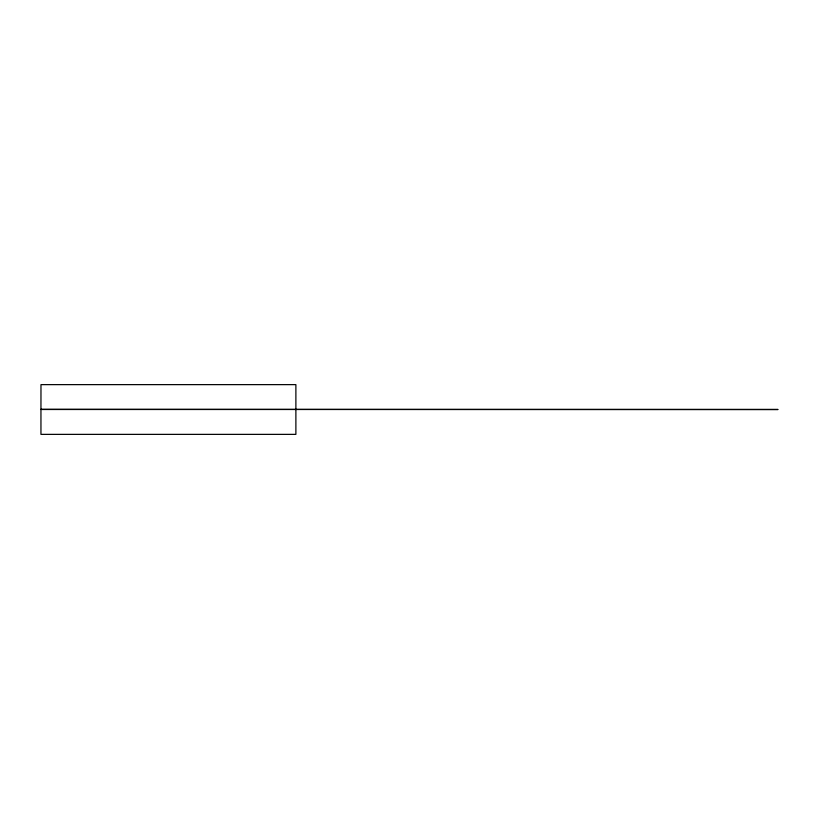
<?xml version="1.0" encoding="UTF-8"?>
<svg xmlns="http://www.w3.org/2000/svg" width="819" height="819" viewBox="0 0 819 819"><rect width="100%" height="100%" fill="white"/><g stroke="black" fill="none" stroke-linecap="round" stroke-linejoin="round"><path stroke-width="1.23" d="M40.95 409.5L40.981 384.633L295.884 384.633L295.884 434.367L40.95 434.367L40.95 409.5L778.05 409.5L40.981 409.316"/></g></svg>
